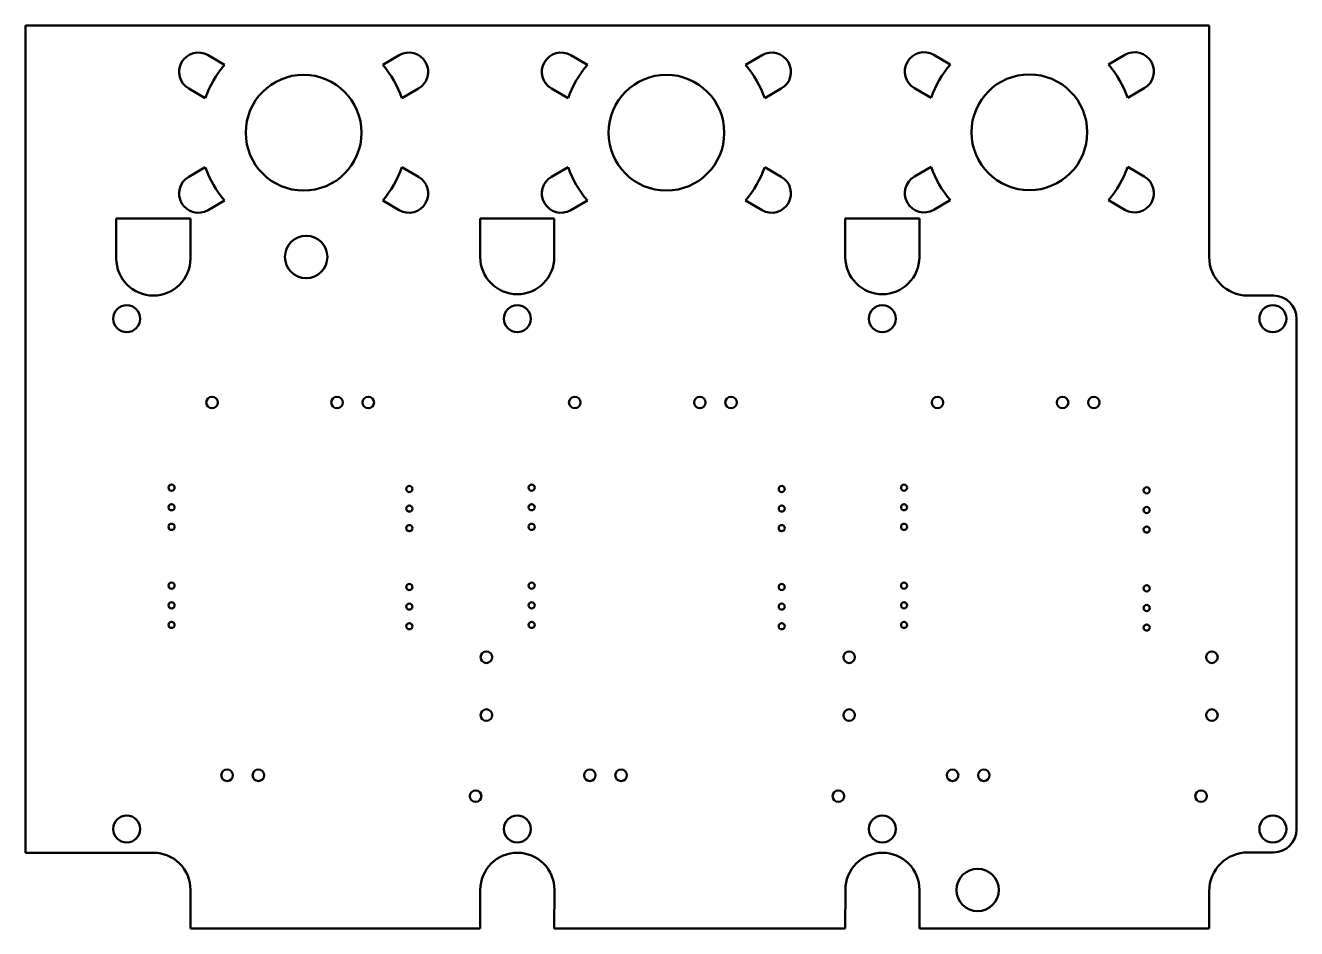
# Model space of a CAD drawing. Header units: millimetres. Extents: x 126 to 291, y 94 to 211.
import ezdxf

# ---------------------------------------------------------------- set-up
doc = ezdxf.new("R2010")
doc.units = ezdxf.units.MM

msp = doc.modelspace()

# ---------------------------------------------------------------- linework, layer by layer
at = {"color": 7, "linetype": 'Continuous', "lineweight": 50}
for p, q in [((125.99, 103.84), (125.99, 211.02)), ((279.37, 211.02), (125.99, 211.02)), ((279.37, 181.02), (279.37, 211.02)), ((151.8, 205.92), (149.65, 207.16)), ((174.43, 207.16), (172.28, 205.92)), ((198.8, 205.92), (196.65, 207.16)), ((221.43, 207.16), (219.28, 205.92)), ((245.83, 205.96), (243.68, 207.21)), ((268.46, 207.21), (266.31, 205.96)), ((147.15, 202.83), (149.3, 201.59)), ((174.78, 201.59), (176.93, 202.83)), ((194.15, 202.83), (196.3, 201.59)), ((221.78, 201.59), (223.93, 202.83)), ((241.18, 202.88), (243.33, 201.63)), ((268.81, 201.63), (270.96, 202.88)), ((149.3, 192.66), (147.15, 191.41)), ((176.93, 191.41), (174.78, 192.66)), ((196.3, 192.66), (194.15, 191.41)), ((223.93, 191.41), (221.78, 192.66)), ((243.33, 192.7), (241.18, 191.46)), ((270.96, 191.46), (268.81, 192.7)), ((149.65, 187.08), (151.8, 188.33)), ((172.28, 188.33), (174.43, 187.08)), ((196.65, 187.08), (198.8, 188.33)), ((219.28, 188.33), (221.43, 187.08)), ((243.68, 187.13), (245.83, 188.37)), ((266.31, 188.37), (268.46, 187.13)), ((147.37, 186.02), (137.77, 186.02)), ((137.77, 180.82), (137.77, 186.02)), ((147.37, 186.02), (147.37, 180.82)), ((194.52, 186.02), (184.92, 186.02)), ((184.92, 181), (184.92, 186.02)), ((194.52, 186.02), (194.52, 181)), ((241.82, 186.02), (232.22, 186.02)), ((232.22, 181), (232.22, 186.02)), ((241.82, 186.02), (241.82, 181)), ((287.69, 176.02), (284.37, 176.02)), ((290.69, 106.88), (290.69, 173.02)), ((142.58, 103.84), (125.99, 103.84)), ((284.37, 103.88), (287.69, 103.88)), ((147.38, 99.04), (147.37, 94.02)), ((184.92, 94.02), (184.93, 99.04)), ((194.53, 99.04), (194.52, 94.02)), ((232.22, 94.02), (232.23, 99.04)), ((241.83, 99.04), (241.82, 94.02)), ((279.37, 94.02), (279.37, 98.88)), ((147.37, 94.02), (184.92, 94.02)), ((194.52, 94.02), (232.22, 94.02)), ((241.82, 94.02), (279.37, 94.02))]:
    msp.add_line(p, q, dxfattribs=at)
for centre, radius in [((162.04, 197.12), 7.5), ((209.04, 197.12), 7.5), ((256.07, 197.17), 7.5), ((162.37, 181.02), 2.75), ((139.12, 173.02), 1.75), ((189.72, 173.02), 1.75), ((237.02, 173.02), 1.75), ((287.62, 173.02), 1.75), ((150.17, 162.17), 0.75), ((166.37, 162.17), 0.75), ((170.42, 162.17), 0.75), ((197.17, 162.17), 0.75), ((213.37, 162.17), 0.75), ((217.42, 162.17), 0.75), ((244.17, 162.17), 0.75), ((260.37, 162.17), 0.75), ((264.42, 162.17), 0.75), ((144.92, 151.14), 0.4), ((191.58, 151.14), 0.4), ((239.84, 151.14), 0.4), ((175.73, 150.97), 0.4), ((223.99, 150.97), 0.4), ((271.28, 150.79), 0.4), ((144.92, 148.6), 0.4), ((175.73, 148.43), 0.4), ((191.58, 148.6), 0.4), ((223.99, 148.43), 0.4), ((239.84, 148.6), 0.4), ((271.28, 148.25), 0.4), ((144.92, 146.06), 0.4), ((175.73, 145.89), 0.4), ((191.58, 146.06), 0.4), ((223.99, 145.89), 0.4), ((239.84, 146.06), 0.4), ((271.28, 145.71), 0.4), ((144.92, 138.44), 0.4), ((175.73, 138.27), 0.4), ((191.58, 138.44), 0.4), ((223.99, 138.27), 0.4), ((239.84, 138.44), 0.4), ((271.28, 138.09), 0.4), ((144.92, 135.9), 0.4), ((175.73, 135.73), 0.4), ((191.58, 135.9), 0.4), ((223.99, 135.73), 0.4), ((239.84, 135.9), 0.4), ((271.28, 135.55), 0.4), ((144.92, 133.36), 0.4), ((175.73, 133.19), 0.4), ((191.58, 133.36), 0.4), ((223.99, 133.19), 0.4), ((239.84, 133.36), 0.4), ((271.28, 133.01), 0.4), ((185.72, 129.17), 0.75), ((232.72, 129.17), 0.75), ((279.72, 129.17), 0.75), ((185.72, 121.67), 0.75), ((232.72, 121.67), 0.75), ((279.72, 121.67), 0.75), ((152.12, 113.87), 0.75), ((156.17, 113.87), 0.75), ((199.12, 113.87), 0.75), ((203.17, 113.87), 0.75), ((246.12, 113.87), 0.75), ((250.17, 113.87), 0.75), ((184.32, 111.17), 0.75), ((231.32, 111.17), 0.75), ((278.32, 111.17), 0.75), ((139.12, 106.92), 1.75), ((189.72, 106.92), 1.75), ((237.02, 106.92), 1.75), ((287.62, 106.92), 1.75), ((249.37, 99.02), 2.75)]:
    msp.add_circle(centre, radius, dxfattribs=at)
for centre, radius, start, end in [((242.43, 205.04), 2.5, 60.0002, 240.0002), ((269.71, 205.04), 2.5, 299.9998, 119.9998), ((148.4, 205), 2.5, 60.0002, 240.0002), ((162.04, 197.12), 13.5, 139.3283, 160.6721), ((162.04, 197.12), 13.5, 19.3279, 40.6717), ((175.68, 205), 2.5, 299.9998, 119.9998), ((195.4, 205), 2.5, 60.0002, 240.0002), ((209.04, 197.12), 13.5, 139.3283, 160.6721), ((209.04, 197.12), 13.5, 19.3279, 40.6717), ((222.68, 205), 2.5, 299.9998, 119.9998), ((256.07, 197.17), 13.5, 139.3283, 160.6721), ((256.07, 197.17), 13.5, 19.3279, 40.6717), ((148.4, 189.25), 2.5, 119.9998, 299.9998), ((162.04, 197.12), 13.5, 199.3279, 220.6717), ((162.04, 197.12), 13.5, 319.3283, 340.6721), ((175.68, 189.25), 2.5, 240.0002, 60.0002), ((195.4, 189.25), 2.5, 119.9998, 299.9998), ((209.04, 197.12), 13.5, 199.3279, 220.6717), ((209.04, 197.12), 13.5, 319.3283, 340.6721), ((222.68, 189.25), 2.5, 240.0002, 60.0002), ((242.43, 189.29), 2.5, 119.9998, 299.9998), ((256.07, 197.17), 13.5, 199.3279, 220.6717), ((256.07, 197.17), 13.5, 319.3283, 340.6721), ((269.71, 189.29), 2.5, 240.0002, 60.0002), ((142.57, 180.82), 4.8, 180.0001, 270), ((142.57, 180.82), 4.8, 270.0001, 359.9999), ((189.72, 181), 4.8, 179.9999, 270.0001), ((189.72, 181), 4.8, 269.9999, 0.0001), ((237.02, 181), 4.8, 179.9999, 270.0001), ((237.02, 181), 4.8, 269.9999, 0.0001), ((284.37, 181.02), 5, 180, 270), ((287.69, 173.02), 3, 0, 90), ((287.69, 106.88), 3, 270, 0), ((142.58, 99.04), 4.8, 359.9999, 90.0001), ((189.73, 99.04), 4.8, 89.9999, 180.0002), ((189.73, 99.04), 4.8, 359.9996, 90.0004), ((237.03, 99.04), 4.8, 89.9999, 180.0002), ((237.03, 99.04), 4.8, 359.9996, 90.0004), ((284.37, 98.88), 5, 89.9998, 180.0003)]:
    msp.add_arc(centre, radius, start, end, dxfattribs=at)

doc.saveas('drawing.dxf')
